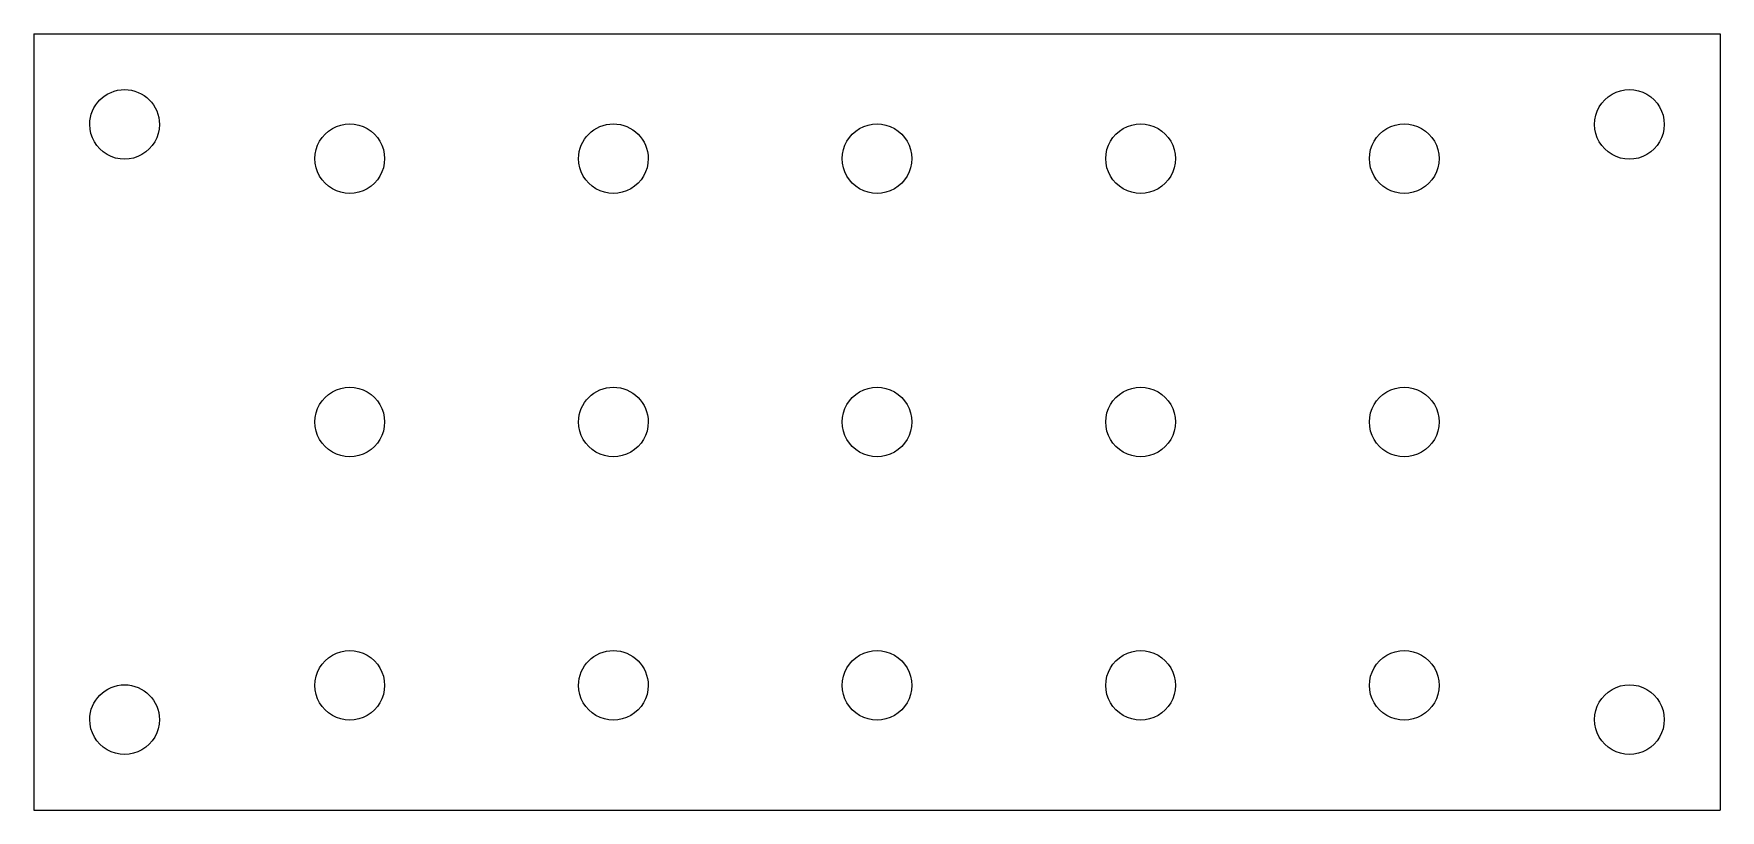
# Model space of a CAD drawing. Extents: x 5.1 to 70.1, y -33.8 to -3.9.
import ezdxf

# ---------------------------------------------------------------- set-up
doc = ezdxf.new("R2010")
doc.units = 0
doc.layers.get('0').update_dxf_attribs({"linetype": 'CONTINUOUS'})

msp = doc.modelspace()

# ---------------------------------------------------------------- linework, layer by layer
at = {"color": 7}
for p, q in [((5.105304, -3.862462), (70.106373, -3.862462)), ((5.105304, -3.862462), (5.105304, -33.821742)), ((70.106373, -3.862462), (70.106373, -33.821742)), ((9.94893, -7.361307), (9.94893, -7.361307)), ((67.947243, -7.361307), (67.947243, -7.361307)), ((18.628107, -8.682104), (18.628107, -8.682104)), ((28.7881, -8.682104), (28.7881, -8.682104)), ((38.94809, -8.682104), (38.94809, -8.682104)), ((49.108081, -8.682104), (49.108081, -8.682104)), ((59.268071, -8.682104), (59.268071, -8.682104)), ((18.628107, -18.842093), (18.628107, -18.842093)), ((28.7881, -18.842093), (28.7881, -18.842093)), ((38.94809, -18.842093), (38.94809, -18.842093)), ((49.108081, -18.842093), (49.108081, -18.842093)), ((59.268071, -18.842093), (59.268071, -18.842093)), ((18.628107, -29.002084), (18.628107, -29.002084)), ((28.7881, -29.002084), (28.7881, -29.002084)), ((38.94809, -29.002084), (38.94809, -29.002084)), ((49.108081, -29.002084), (49.108081, -29.002084)), ((59.268071, -29.002084), (59.268071, -29.002084)), ((9.94893, -30.322883), (9.94893, -30.322883)), ((67.947243, -30.322883), (67.947243, -30.322883)), ((5.105304, -33.821742), (70.106373, -33.821742))]:
    msp.add_line(p, q, dxfattribs=at)
for points in [[(7.264451, -7.361307), (7.264451, -6.620009), (7.865392, -6.019068), (8.606691, -6.019068)], [(8.606691, -6.019068), (9.347989, -6.019068), (9.94893, -6.620009), (9.94893, -7.361307)], [(65.262764, -7.361307), (65.262764, -6.881771), (65.518594, -6.438662), (65.933884, -6.198894)], [(65.933884, -6.198894), (66.349174, -5.959126), (66.860833, -5.959126), (67.276123, -6.198894)], [(67.276123, -6.198894), (67.691414, -6.438662), (67.947243, -6.881771), (67.947243, -7.361307)], [(7.935571, -8.52372), (7.520281, -8.283952), (7.264451, -7.840842), (7.264451, -7.361307)], [(9.94893, -7.361307), (9.94893, -7.840842), (9.693101, -8.283952), (9.27781, -8.52372)], [(15.943629, -8.682104), (15.943629, -8.202568), (16.199458, -7.759459), (16.614749, -7.519691)], [(16.614749, -7.519691), (17.030039, -7.279923), (17.541698, -7.279923), (17.956988, -7.519691)], [(17.956988, -7.519691), (18.372278, -7.759459), (18.628107, -8.202568), (18.628107, -8.682104)], [(26.103621, -8.682104), (26.103621, -7.940806), (26.704562, -7.339865), (27.44586, -7.339865)], [(27.44586, -7.339865), (28.187159, -7.339865), (28.7881, -7.940806), (28.7881, -8.682104)], [(36.263612, -8.682104), (36.263612, -8.202568), (36.519441, -7.759459), (36.934731, -7.519691)], [(36.934731, -7.519691), (37.350022, -7.279923), (37.86168, -7.279923), (38.276971, -7.519691)], [(38.276971, -7.519691), (38.692261, -7.759459), (38.94809, -8.202568), (38.94809, -8.682104)], [(46.423602, -8.682104), (46.423602, -8.202568), (46.679431, -7.759459), (47.094722, -7.519691)], [(47.094722, -7.519691), (47.510012, -7.279923), (48.021671, -7.279923), (48.436961, -7.519691)], [(48.436961, -7.519691), (48.852251, -7.759459), (49.108081, -8.202568), (49.108081, -8.682104)], [(56.583592, -8.682104), (56.583592, -8.202568), (56.839422, -7.759459), (57.254712, -7.519691)], [(57.254712, -7.519691), (57.670002, -7.279923), (58.181661, -7.279923), (58.596951, -7.519691)], [(58.596951, -7.519691), (59.012242, -7.759459), (59.268071, -8.202568), (59.268071, -8.682104)], [(65.933884, -8.523719), (65.518594, -8.283952), (65.262764, -7.840842), (65.262764, -7.361307)], [(67.947243, -7.361307), (67.947243, -7.840842), (67.691414, -8.283952), (67.276123, -8.523719)], [(9.27781, -8.52372), (8.86252, -8.763488), (8.350861, -8.763488), (7.935571, -8.52372)], [(16.614749, -9.844516), (16.199458, -9.604749), (15.943629, -9.161639), (15.943629, -8.682104)], [(18.628107, -8.682104), (18.628107, -9.161639), (18.372278, -9.604749), (17.956988, -9.844516)], [(26.774741, -9.844516), (26.35945, -9.604749), (26.103621, -9.161639), (26.103621, -8.682104)], [(28.7881, -8.682104), (28.7881, -9.161639), (28.53227, -9.604749), (28.11698, -9.844516)], [(36.934731, -9.844516), (36.519441, -9.604749), (36.263612, -9.161639), (36.263612, -8.682104)], [(38.94809, -8.682104), (38.94809, -9.161639), (38.692261, -9.604749), (38.276971, -9.844516)], [(47.094722, -9.844516), (46.679431, -9.604749), (46.423602, -9.161639), (46.423602, -8.682104)], [(49.108081, -8.682104), (49.108081, -9.161639), (48.852251, -9.604749), (48.436961, -9.844516)], [(57.254712, -9.844516), (56.839422, -9.604749), (56.583592, -9.161639), (56.583592, -8.682104)], [(59.268071, -8.682104), (59.268071, -9.161639), (59.012242, -9.604749), (58.596951, -9.844516)], [(67.276123, -8.523719), (66.860833, -8.763487), (66.349174, -8.763487), (65.933884, -8.523719)], [(17.956988, -9.844516), (17.541698, -10.084284), (17.030039, -10.084284), (16.614749, -9.844516)], [(28.11698, -9.844516), (27.70169, -10.084284), (27.190031, -10.084284), (26.774741, -9.844516)], [(38.276971, -9.844516), (37.86168, -10.084284), (37.350022, -10.084284), (36.934731, -9.844516)], [(48.436961, -9.844516), (48.021671, -10.084284), (47.510012, -10.084284), (47.094722, -9.844516)], [(58.596951, -9.844516), (58.181661, -10.084284), (57.670002, -10.084284), (57.254712, -9.844516)], [(16.614749, -17.67968), (17.030039, -17.439912), (17.541698, -17.439912), (17.956988, -17.67968)], [(26.103621, -18.842093), (26.103621, -18.100795), (26.704562, -17.499854), (27.44586, -17.499854)], [(27.44586, -17.499854), (28.187159, -17.499854), (28.7881, -18.100795), (28.7881, -18.842093)], [(36.934731, -17.67968), (37.350022, -17.439912), (37.86168, -17.439912), (38.276971, -17.67968)], [(47.094722, -17.67968), (47.510012, -17.439912), (48.021671, -17.439912), (48.436961, -17.67968)], [(57.254712, -17.67968), (57.670002, -17.439912), (58.181661, -17.439912), (58.596951, -17.67968)], [(15.943629, -18.842093), (15.943629, -18.362557), (16.199458, -17.919448), (16.614749, -17.67968)], [(17.956988, -17.67968), (18.372278, -17.919448), (18.628107, -18.362557), (18.628107, -18.842093)], [(36.263612, -18.842093), (36.263612, -18.362557), (36.519441, -17.919448), (36.934731, -17.67968)], [(38.276971, -17.67968), (38.692261, -17.919448), (38.94809, -18.362557), (38.94809, -18.842093)], [(46.423602, -18.842093), (46.423602, -18.362557), (46.679431, -17.919448), (47.094722, -17.67968)], [(48.436961, -17.67968), (48.852251, -17.919448), (49.108081, -18.362557), (49.108081, -18.842093)], [(56.583592, -18.842093), (56.583592, -18.362557), (56.839422, -17.919448), (57.254712, -17.67968)], [(58.596951, -17.67968), (59.012242, -17.919448), (59.268071, -18.362557), (59.268071, -18.842093)], [(16.614749, -20.004506), (16.199458, -19.764738), (15.943629, -19.321629), (15.943629, -18.842093)], [(18.628107, -18.842093), (18.628107, -19.321629), (18.372278, -19.764738), (17.956988, -20.004506)], [(26.774741, -20.004506), (26.35945, -19.764738), (26.103621, -19.321629), (26.103621, -18.842093)], [(28.7881, -18.842093), (28.7881, -19.321629), (28.53227, -19.764738), (28.11698, -20.004506)], [(36.934731, -20.004506), (36.519441, -19.764738), (36.263612, -19.321629), (36.263612, -18.842093)], [(38.94809, -18.842093), (38.94809, -19.321629), (38.692261, -19.764738), (38.276971, -20.004506)], [(47.094722, -20.004506), (46.679431, -19.764738), (46.423602, -19.321629), (46.423602, -18.842093)], [(49.108081, -18.842093), (49.108081, -19.321629), (48.852251, -19.764738), (48.436961, -20.004506)], [(57.254712, -20.004506), (56.839422, -19.764738), (56.583592, -19.321629), (56.583592, -18.842093)], [(59.268071, -18.842093), (59.268071, -19.321629), (59.012242, -19.764738), (58.596951, -20.004506)], [(17.956988, -20.004506), (17.541698, -20.244273), (17.030039, -20.244273), (16.614749, -20.004506)], [(28.11698, -20.004506), (27.70169, -20.244273), (27.190031, -20.244273), (26.774741, -20.004506)], [(38.276971, -20.004506), (37.86168, -20.244273), (37.350022, -20.244273), (36.934731, -20.004506)], [(48.436961, -20.004506), (48.021671, -20.244273), (47.510012, -20.244273), (47.094722, -20.004506)], [(58.596951, -20.004506), (58.181661, -20.244273), (57.670002, -20.244273), (57.254712, -20.004506)], [(15.943629, -29.002084), (15.943629, -28.522548), (16.199458, -28.079439), (16.614749, -27.839671)], [(16.614749, -27.839671), (17.030039, -27.599904), (17.541698, -27.599904), (17.956988, -27.839671)], [(17.956988, -27.839671), (18.372278, -28.079439), (18.628107, -28.522548), (18.628107, -29.002084)], [(26.103621, -29.002084), (26.103621, -28.260786), (26.704562, -27.659846), (27.44586, -27.659846)], [(27.44586, -27.659846), (28.187159, -27.659846), (28.7881, -28.260786), (28.7881, -29.002084)], [(36.263612, -29.002084), (36.263612, -28.522548), (36.519441, -28.079439), (36.934731, -27.839671)], [(36.934731, -27.839671), (37.350022, -27.599904), (37.86168, -27.599904), (38.276971, -27.839671)], [(38.276971, -27.839671), (38.692261, -28.079439), (38.94809, -28.522548), (38.94809, -29.002084)], [(46.423602, -29.002084), (46.423602, -28.522548), (46.679431, -28.079439), (47.094722, -27.839671)], [(47.094722, -27.839671), (47.510012, -27.599904), (48.021671, -27.599904), (48.436961, -27.839671)], [(48.436961, -27.839671), (48.852251, -28.079439), (49.108081, -28.522548), (49.108081, -29.002084)], [(56.583592, -29.002084), (56.583592, -28.522548), (56.839422, -28.079439), (57.254712, -27.839671)], [(57.254712, -27.839671), (57.670002, -27.599904), (58.181661, -27.599904), (58.596951, -27.839671)], [(58.596951, -27.839671), (59.012242, -28.079439), (59.268071, -28.522548), (59.268071, -29.002084)], [(7.264451, -30.322883), (7.264451, -29.581585), (7.865392, -28.980644), (8.606691, -28.980644)], [(8.606691, -28.980644), (9.347989, -28.980644), (9.94893, -29.581585), (9.94893, -30.322883)], [(16.614749, -30.164497), (16.199458, -29.924729), (15.943629, -29.48162), (15.943629, -29.002084)], [(18.628107, -29.002084), (18.628107, -29.48162), (18.372278, -29.924729), (17.956988, -30.164497)], [(26.774741, -30.164497), (26.35945, -29.924729), (26.103621, -29.48162), (26.103621, -29.002084)], [(28.7881, -29.002084), (28.7881, -29.48162), (28.53227, -29.924729), (28.11698, -30.164497)], [(36.934731, -30.164497), (36.519441, -29.924729), (36.263612, -29.48162), (36.263612, -29.002084)], [(38.94809, -29.002084), (38.94809, -29.48162), (38.692261, -29.924729), (38.276971, -30.164497)], [(47.094722, -30.164497), (46.679431, -29.924729), (46.423602, -29.48162), (46.423602, -29.002084)], [(49.108081, -29.002084), (49.108081, -29.48162), (48.852251, -29.924729), (48.436961, -30.164497)], [(57.254712, -30.164497), (56.839422, -29.924729), (56.583592, -29.48162), (56.583592, -29.002084)], [(59.268071, -29.002084), (59.268071, -29.48162), (59.012242, -29.924729), (58.596951, -30.164497)], [(65.262764, -30.322883), (65.262764, -29.843347), (65.518594, -29.400238), (65.933884, -29.16047)], [(65.933884, -29.16047), (66.349174, -28.920702), (66.860833, -28.920702), (67.276123, -29.16047)], [(67.276123, -29.16047), (67.691414, -29.400238), (67.947243, -29.843347), (67.947243, -30.322883)], [(7.935571, -31.485296), (7.520281, -31.245528), (7.264451, -30.802419), (7.264451, -30.322883)], [(9.94893, -30.322883), (9.94893, -30.802419), (9.693101, -31.245528), (9.27781, -31.485296)], [(17.956988, -30.164497), (17.541698, -30.404265), (17.030039, -30.404265), (16.614749, -30.164497)], [(28.11698, -30.164497), (27.70169, -30.404265), (27.190031, -30.404265), (26.774741, -30.164497)], [(38.276971, -30.164497), (37.86168, -30.404265), (37.350022, -30.404265), (36.934731, -30.164497)], [(48.436961, -30.164497), (48.021671, -30.404265), (47.510012, -30.404265), (47.094722, -30.164497)], [(58.596951, -30.164497), (58.181661, -30.404265), (57.670002, -30.404265), (57.254712, -30.164497)], [(65.933884, -31.485296), (65.518594, -31.245528), (65.262764, -30.802419), (65.262764, -30.322883)], [(67.947243, -30.322883), (67.947243, -30.802419), (67.691414, -31.245528), (67.276123, -31.485296)], [(9.27781, -31.485296), (8.86252, -31.725063), (8.350861, -31.725063), (7.935571, -31.485296)], [(67.276123, -31.485296), (66.860833, -31.725063), (66.349174, -31.725063), (65.933884, -31.485296)]]:
    msp.add_open_spline(points, degree=3, dxfattribs=at)

doc.saveas('drawing.dxf')
